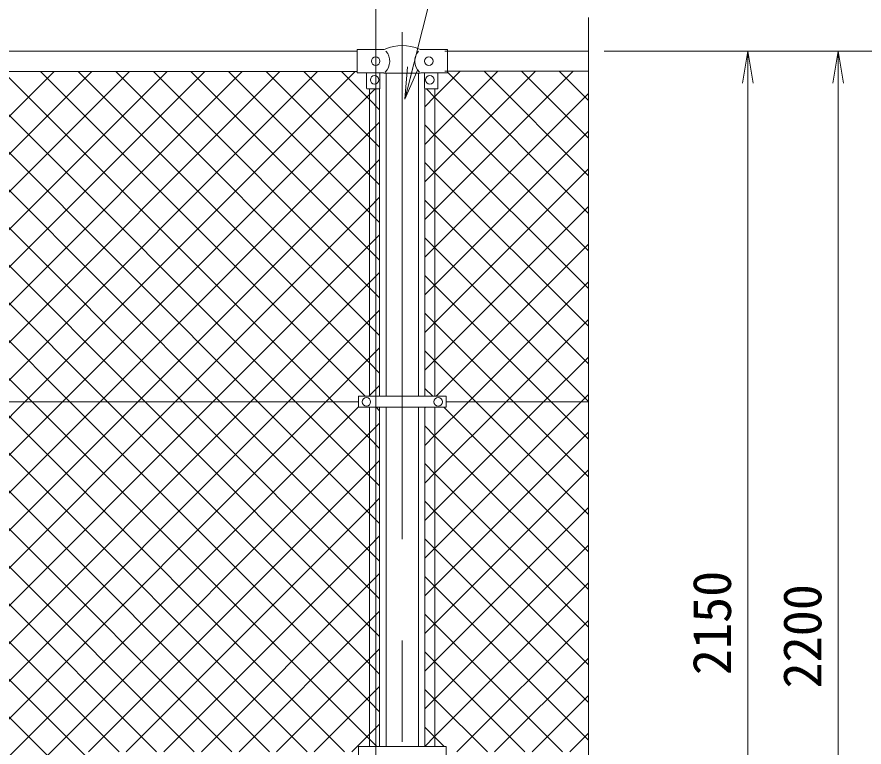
# Model space of a CAD drawing. Units: millimetres, scale not verified. Extents: x -6300 to 6300, y -4455 to 4455.
# Drawn here: x 2378 to 3971, y 1836 to 3208 of the extents above; entities that cross this region are included whole.
import ezdxf
from ezdxf.enums import TextEntityAlignment as Align

# ---------------------------------------------------------------- set-up
doc = ezdxf.new("R2010")
doc.units = ezdxf.units.MM
doc.header["$LTSCALE"] = 30
doc.linetypes.add('USER1', pattern=[50.8, 31.75, -6.35, 6.35, -6.35])
for name, color, linetype, lineweight in [('0-0_D-STR-TXT', 7, 'Continuous', 9), ('0-3_D-BMK', 2, 'USER1', 13), ('0-4_D-STR1', 1, 'Continuous', 18), ('0-5_D-STR3', 3, 'Continuous', 13), ('0-6_D-STR-DIM', 7, 'Continuous', 9), ('0-7_0', 7, 'Continuous', 9), ('0-B_D-STR2', 7, 'Continuous', 9)]:
    doc.layers.add(name, color=color, linetype=linetype, lineweight=lineweight)
doc.styles.add('ＭＳ ゴシック', font='')
doc.styles.get('ＭＳ ゴシック').set_extended_font_data('MS Gothic')

# ---------------------------------------------------------------- blocks, each defined once
blk = doc.blocks.new('_Open')
at = {"layer": '0-7_0'}
blk.add_line((-30, 5), (0, 0), dxfattribs=at)
blk.add_lwpolyline([(-30, -5), (0, 0), (-30, 0)], dxfattribs=at)

msp = doc.modelspace()

# ---------------------------------------------------------------- linework, layer by layer
at = {"layer": '0-0_D-STR-TXT'}
msp.add_lwpolyline([(3994.12, 3380.93), (3190.25, 3380.93), (3108.13, 3055.26)], dxfattribs=at)
at = {"layer": '0-3_D-BMK'}
msp.add_line((3102.51, 3179.08), (3102.51, -1266.74), dxfattribs=at)
at = {"layer": '0-4_D-STR1'}
for p, q in [((1187.51, 3143.84), (3017.51, 3143.84)), ((3182.51, 3143.84), (3452.51, 3143.84)), ((1187.51, 3105.74), (3017.51, 3105.74)), ((3072.26, 3102.34), (3072.26, 2495.14)), ((3132.76, 3102.34), (3132.76, 2495.14)), ((3182.51, 3105.84), (3452.51, 3105.84)), ((3072.26, 2474.54), (3072.26, 1837.14)), ((3132.76, 2474.54), (3132.76, 1837.14))]:
    msp.add_line(p, q, dxfattribs=at)
at = {"layer": '0-5_D-STR3'}
for p, q in [((3017.51, 3102.84), (3017.51, 3146.84)), ((3066.73, 3146.84), (3017.51, 3146.84)), ((3187.51, 3146.84), (3138.29, 3146.84)), ((3187.51, 3102.84), (3187.51, 3146.84)), ((3067.71, 3102.84), (3017.51, 3102.84)), ((3035.51, 3102.84), (3035.51, 3073.84)), ((3060.51, 3102.84), (3060.51, 3073.84)), ((3068.71, 3102.34), (3067.71, 3102.84)), ((3136.31, 3102.34), (3068.71, 3102.34)), ((3136.31, 3102.34), (3137.31, 3102.84)), ((3187.51, 3102.84), (3137.31, 3102.84)), ((3144.51, 3102.84), (3144.51, 3073.84)), ((3169.51, 3102.84), (3169.51, 3073.84)), ((3059.51, 3072.84), (3036.51, 3072.84)), ((3041.01, 2495.14), (3041.01, 3072.84)), ((3060.01, 2495.14), (3060.01, 3072.97)), ((3145.01, 3072.97), (3145.01, 2495.14)), ((3145.51, 3072.84), (3168.51, 3072.84)), ((3164.01, 3072.84), (3164.01, 2495.14)), ((3020.01, 2495.14), (3185.01, 2495.14)), ((3020.01, 2495.14), (3020.01, 2474.54)), ((3185.01, 2495.14), (3185.01, 2474.54)), ((3020.01, 2484.84), (1184.51, 2484.84)), ((3020.01, 2474.54), (3185.01, 2474.54)), ((3041.01, 1837.14), (3041.01, 2474.54)), ((3060.01, 1837.14), (3060.01, 2474.54)), ((3145.01, 2474.54), (3145.01, 1837.14)), ((3164.01, 2474.54), (3164.01, 1837.14)), ((3452.51, 2484.84), (3185.01, 2484.84)), ((3020.01, 1837.14), (3185.01, 1837.14)), ((3020.01, 1837.14), (3020.01, 1816.54)), ((3185.01, 1837.14), (3185.01, 1816.54))]:
    msp.add_line(p, q, dxfattribs=at)
for centre in [(3052.51, 3124.84), (3152.51, 3124.84), (3050.51, 3089.84), (3154.51, 3089.84), (3035.01, 2484.84), (3170.01, 2484.84)]:
    msp.add_circle(centre, 8, dxfattribs=at)
for centre, radius, start, end in [((3066.73, 3154.84), 8, 270, 296.9114), ((3050.13, 3124.84), 28.8, 314.1684, 41.01552), ((3102.51, 3071.38), 82.82, 67.15338, 112.84662), ((3154.9, 3124.84), 28.8, 138.98448, 225.8316), ((3138.29, 3154.84), 8, 243.0886, 270), ((3036.51, 3073.84), 1, 180, 270), ((3059.51, 3073.84), 1, 270, 0), ((3145.51, 3073.84), 1, 180, 270), ((3168.51, 3073.84), 1, 270, 0)]:
    msp.add_arc(centre, radius, start, end, dxfattribs=at)
at = {"layer": '0-6_D-STR-DIM'}
for p, q in [((3052.51, 910.84), (3052.51, 3423.84)), ((3452.51, 1194.49), (3452.51, 3206.84)), ((3482.51, 3143.84), (4122.51, 3143.84)), ((3482.51, 3143.84), (4292.51, 3143.84)), ((3482.51, 3143.84), (3952.51, 3143.84)), ((3482.51, 3143.84), (3782.51, 3143.84)), ((3752.51, 3083.84), (3752.51, 1053.84)), ((3922.51, 3083.84), (3922.51, 1003.84))]:
    msp.add_line(p, q, dxfattribs=at)
at = {"layer": '0-B_D-STR2'}
for p, q in [((2477.51, 2484.84), (1856.61, 3105.74)), ((1897.89, 2484.84), (2518.79, 3105.74)), ((2548.22, 2484.84), (1927.32, 3105.74)), ((1968.6, 2484.84), (2589.5, 3105.74)), ((2618.93, 2484.84), (1998.03, 3105.74)), ((2039.31, 2484.84), (2660.21, 3105.74)), ((2689.64, 2484.84), (2068.74, 3105.74)), ((2110.02, 2484.84), (2730.92, 3105.74)), ((2760.35, 2484.84), (2139.45, 3105.74)), ((2180.74, 2484.84), (2801.64, 3105.74)), ((2831.06, 2484.84), (2210.16, 3105.74)), ((2251.45, 2484.84), (2872.35, 3105.74)), ((2901.77, 2484.84), (2280.87, 3105.74)), ((2322.16, 2484.84), (2943.06, 3105.74)), ((2972.48, 2484.84), (2351.58, 3105.74)), ((2392.87, 2484.84), (3013.77, 3105.74)), ((3032.89, 2495.14), (2422.29, 3105.74)), ((3041.01, 2557.73), (2493, 3105.74)), ((3041.01, 2628.44), (2563.71, 3105.74)), ((3041.01, 2699.15), (2634.43, 3105.74)), ((3041.01, 2769.86), (2705.14, 3105.74)), ((3041.01, 2840.57), (2775.85, 3105.74)), ((3041.01, 2911.28), (2846.56, 3105.74)), ((3041.01, 2981.99), (2917.27, 3105.74)), ((3041.01, 3052.71), (2987.98, 3105.74)), ((3164.01, 3058.27), (3211.58, 3105.84)), ((3164.01, 2987.55), (3282.3, 3105.84)), ((3164.01, 2916.84), (3353.01, 3105.84)), ((3164.01, 2846.13), (3423.72, 3105.84)), ((3452.51, 2838.92), (3187.51, 3103.92)), ((3452.51, 2909.63), (3256.31, 3105.84)), ((3452.51, 2980.34), (3327.02, 3105.84)), ((3452.51, 3051.06), (3397.73, 3105.84)), ((3164.01, 2775.42), (3452.51, 3063.92)), ((3060.01, 3033.71), (3041.01, 3052.71)), ((3145.01, 3039.27), (3164.01, 3058.27)), ((3164.01, 2986), (3145.01, 3005)), ((3060.01, 2962.99), (3041.01, 2981.99)), ((3145.01, 2968.55), (3164.01, 2987.55)), ((3164.01, 2704.71), (3452.51, 2993.21)), ((3452.51, 2697.5), (3164.01, 2986)), ((3164.01, 2915.29), (3145.01, 2934.29)), ((3145.01, 2897.84), (3164.01, 2916.84)), ((3164.01, 2634), (3452.51, 2922.5)), ((3060.01, 2892.28), (3041.01, 2911.28)), ((3452.51, 2626.79), (3164.01, 2915.29)), ((3041.01, 2850.14), (3060.01, 2869.14)), ((3164.01, 2844.58), (3145.01, 2863.58)), ((3164.01, 2563.29), (3452.51, 2851.79)), ((2675.71, 2484.84), (3041.01, 2850.14)), ((3060.01, 2821.57), (3041.01, 2840.57)), ((3145.01, 2827.13), (3164.01, 2846.13)), ((3452.51, 2556.08), (3164.01, 2844.58)), ((3041.01, 2779.43), (3060.01, 2798.43)), ((3164.01, 2773.87), (3145.01, 2792.87)), ((2746.42, 2484.84), (3041.01, 2779.43)), ((3145.01, 2756.42), (3164.01, 2775.42)), ((3452.51, 2485.37), (3164.01, 2773.87)), ((3166.57, 2495.14), (3452.51, 2781.08)), ((3060.01, 2750.86), (3041.01, 2769.86)), ((3041.01, 2708.72), (3060.01, 2727.72)), ((2817.13, 2484.84), (3041.01, 2708.72)), ((3164.01, 2703.16), (3145.01, 2722.16)), ((3226.98, 2484.84), (3452.51, 2710.37)), ((3060.01, 2680.15), (3041.01, 2699.15)), ((3145.01, 2685.71), (3164.01, 2704.71)), ((3382.33, 2484.84), (3164.01, 2703.16)), ((3041.01, 2638.01), (3060.01, 2657.01)), ((3164.01, 2632.45), (3145.01, 2651.45)), ((2887.84, 2484.84), (3041.01, 2638.01)), ((3145.01, 2615), (3164.01, 2634)), ((3311.62, 2484.84), (3164.01, 2632.45)), ((3297.69, 2484.84), (3452.51, 2639.66)), ((3060.01, 2609.44), (3041.01, 2628.44)), ((3041.01, 2567.3), (3060.01, 2586.3)), ((2958.55, 2484.84), (3041.01, 2567.3)), ((3164.01, 2561.74), (3145.01, 2580.74)), ((3368.4, 2484.84), (3452.51, 2568.95)), ((3060.01, 2538.73), (3041.01, 2557.73)), ((3145.01, 2544.29), (3164.01, 2563.29)), ((3240.91, 2484.84), (3164.01, 2561.74)), ((3159.9, 2495.14), (3145.01, 2510.03)), ((3439.11, 2484.84), (3452.51, 2498.24)), ((1734.87, 1826.84), (2392.87, 2484.84)), ((2569.82, 1826.84), (1911.82, 2484.84)), ((2640.53, 1826.84), (1982.53, 2484.84)), ((2017.71, 1826.84), (2675.71, 2484.84)), ((2711.24, 1826.84), (2053.24, 2484.84)), ((2088.42, 1826.84), (2746.42, 2484.84)), ((2781.95, 1826.84), (2123.95, 2484.84)), ((2159.13, 1826.84), (2817.13, 2484.84)), ((2852.67, 1826.84), (2194.67, 2484.84)), ((2229.84, 1826.84), (2887.84, 2484.84)), ((2923.38, 1826.84), (2265.38, 2484.84)), ((2300.55, 1826.84), (2958.55, 2484.84)), ((2994.09, 1826.84), (2336.09, 2484.84)), ((3041.01, 1921.33), (2477.51, 2484.84)), ((3041.01, 1992.05), (2548.22, 2484.84)), ((3041.01, 2062.76), (2618.93, 2484.84)), ((3041.01, 2133.47), (2689.64, 2484.84)), ((3041.01, 2204.18), (2760.35, 2484.84)), ((3041.01, 2274.89), (2831.06, 2484.84)), ((3041.01, 2345.6), (2901.77, 2484.84)), ((3041.01, 2416.31), (2972.48, 2484.84)), ((3060.01, 2468.02), (3053.49, 2474.54)), ((3145.01, 2473.58), (3145.97, 2474.54)), ((3164.01, 2421.87), (3226.98, 2484.84)), ((3164.01, 2351.16), (3297.69, 2484.84)), ((3164.01, 2280.45), (3368.4, 2484.84)), ((3164.01, 2209.74), (3439.11, 2484.84)), ((3452.51, 2202.53), (3180.5, 2474.54)), ((3452.51, 2273.24), (3240.91, 2484.84)), ((3452.51, 2343.95), (3311.62, 2484.84)), ((3452.51, 2414.66), (3382.33, 2484.84)), ((3164.01, 2420.32), (3145.01, 2439.32)), ((3145.01, 2402.87), (3164.01, 2421.87)), ((3164.01, 2139.03), (3452.51, 2427.53)), ((3060.01, 2397.31), (3041.01, 2416.31)), ((3452.51, 2131.82), (3164.01, 2420.32)), ((3041.01, 2355.17), (3060.01, 2374.17)), ((3164.01, 2349.61), (3145.01, 2368.61)), ((2512.68, 1826.84), (3041.01, 2355.17)), ((3060.01, 2326.6), (3041.01, 2345.6)), ((3145.01, 2332.16), (3164.01, 2351.16)), ((3164.01, 2068.32), (3452.51, 2356.82)), ((3452.51, 2061.11), (3164.01, 2349.61)), ((3041.01, 2284.46), (3060.01, 2303.46)), ((3164.01, 2278.89), (3145.01, 2297.89)), ((2583.4, 1826.84), (3041.01, 2284.46)), ((3145.01, 2261.45), (3164.01, 2280.45)), ((3164.01, 1997.61), (3452.51, 2286.11)), ((3452.51, 1990.39), (3164.01, 2278.89)), ((3060.01, 2255.89), (3041.01, 2274.89)), ((3041.01, 2213.74), (3060.01, 2232.74)), ((3164.01, 2208.18), (3145.01, 2227.18)), ((3164.01, 1926.89), (3452.51, 2215.39)), ((2654.11, 1826.84), (3041.01, 2213.74)), ((3060.01, 2185.18), (3041.01, 2204.18)), ((3145.01, 2190.74), (3164.01, 2209.74)), ((3452.51, 1919.68), (3164.01, 2208.18)), ((3041.01, 2143.03), (3060.01, 2162.03)), ((3164.01, 2137.47), (3145.01, 2156.47)), ((2724.82, 1826.84), (3041.01, 2143.03)), ((3145.01, 2120.03), (3164.01, 2139.03)), ((3164.01, 1856.18), (3452.51, 2144.68)), ((3452.51, 1848.97), (3164.01, 2137.47)), ((3060.01, 2114.47), (3041.01, 2133.47)), ((3041.01, 2072.32), (3060.01, 2091.32)), ((2795.53, 1826.84), (3041.01, 2072.32)), ((3164.01, 2066.76), (3145.01, 2085.76)), ((3205.38, 1826.84), (3452.51, 2073.97)), ((3060.01, 2043.76), (3041.01, 2062.76)), ((3145.01, 2049.32), (3164.01, 2068.32)), ((3403.94, 1826.84), (3164.01, 2066.76)), ((3041.01, 2001.61), (3060.01, 2020.61)), ((3164.01, 1996.05), (3145.01, 2015.05)), ((2866.24, 1826.84), (3041.01, 2001.61)), ((3060.01, 1973.05), (3041.01, 1992.05)), ((3145.01, 1978.61), (3164.01, 1997.61)), ((3333.23, 1826.84), (3164.01, 1996.05)), ((3276.09, 1826.84), (3452.51, 2003.26)), ((3041.01, 1930.9), (3060.01, 1949.9)), ((3164.01, 1925.34), (3145.01, 1944.34)), ((2936.95, 1826.84), (3041.01, 1930.9)), ((3346.8, 1826.84), (3452.51, 1932.55)), ((3060.01, 1902.33), (3041.01, 1921.33)), ((3145.01, 1907.89), (3164.01, 1926.89)), ((3262.51, 1826.84), (3164.01, 1925.34)), ((3041.01, 1860.19), (3060.01, 1879.19)), ((3007.66, 1826.84), (3041.01, 1860.19)), ((3145.01, 1837.18), (3164.01, 1856.18)), ((3417.51, 1826.84), (3452.51, 1861.84))]:
    msp.add_line(p, q, dxfattribs=at)
for points in [[(1179.48, 1837.14), (1827.18, 2484.84), (2448.08, 3105.74)], [(2872.58, 1453.37), (2499.11, 1826.84), (1841.11, 2484.84), (1220.21, 3105.74)], [(3054.5, 1837.14), (3041.01, 1850.62), (2406.8, 2484.84), (1785.9, 3105.74)], [(2801.87, 1453.37), (2428.4, 1826.84), (1770.4, 2484.84), (1169.51, 3085.73)], [(1432.11, 1453.37), (1805.58, 1826.84), (2463.58, 2484.84), (3041.01, 3062.27), (3051.58, 3072.84)], [(3452.51, 2768.21), (3164.01, 3056.71), (3147.89, 3072.84)], [(1502.82, 1453.37), (1876.29, 1826.84), (2534.29, 2484.84), (3041.01, 2991.56), (3060.01, 3010.56)], [(1573.53, 1453.37), (1947, 1826.84), (2605, 2484.84), (3041.01, 2920.85), (3060.01, 2939.85)], [(3039.56, 2495.14), (3041.01, 2496.59), (3060.01, 2515.59)], [(1962.2, 1417.77), (2371.26, 1826.84), (3020.01, 2475.59)], [(1962.2, 1347.06), (2441.97, 1826.84), (3041.01, 2425.88), (3060.01, 2444.88)], [(3181.5, 1837.14), (3164.01, 1854.63), (3145.01, 1873.63)]]:
    msp.add_lwpolyline(points, dxfattribs=at)

# ---------------------------------------------------------------- block references
at = {"layer": '0-0_D-STR-TXT', "xscale": 2, "yscale": 2, "rotation": 255.84756}
msp.add_blockref('_Open', (3107.64, 3053.32), dxfattribs=at)
at = {"layer": '0-6_D-STR-DIM', "xscale": 2, "yscale": 2, "rotation": 90}
for p in [(3752.51, 3143.84), (3922.51, 3143.84)]:
    msp.add_blockref('_Open', p, dxfattribs=at)

# ---------------------------------------------------------------- texts
at = {"layer": '0-6_D-STR-DIM', "style": 'ＭＳ ゴシック'}
for s, p in [('2150', (3742.39, 1970.96)), ('2200', (3912.39, 1945.96))]:
    msp.add_text(s, height=72.14, rotation=90, dxfattribs=at).set_placement(p, align=Align.BOTTOM_LEFT)

doc.saveas('drawing.dxf')
